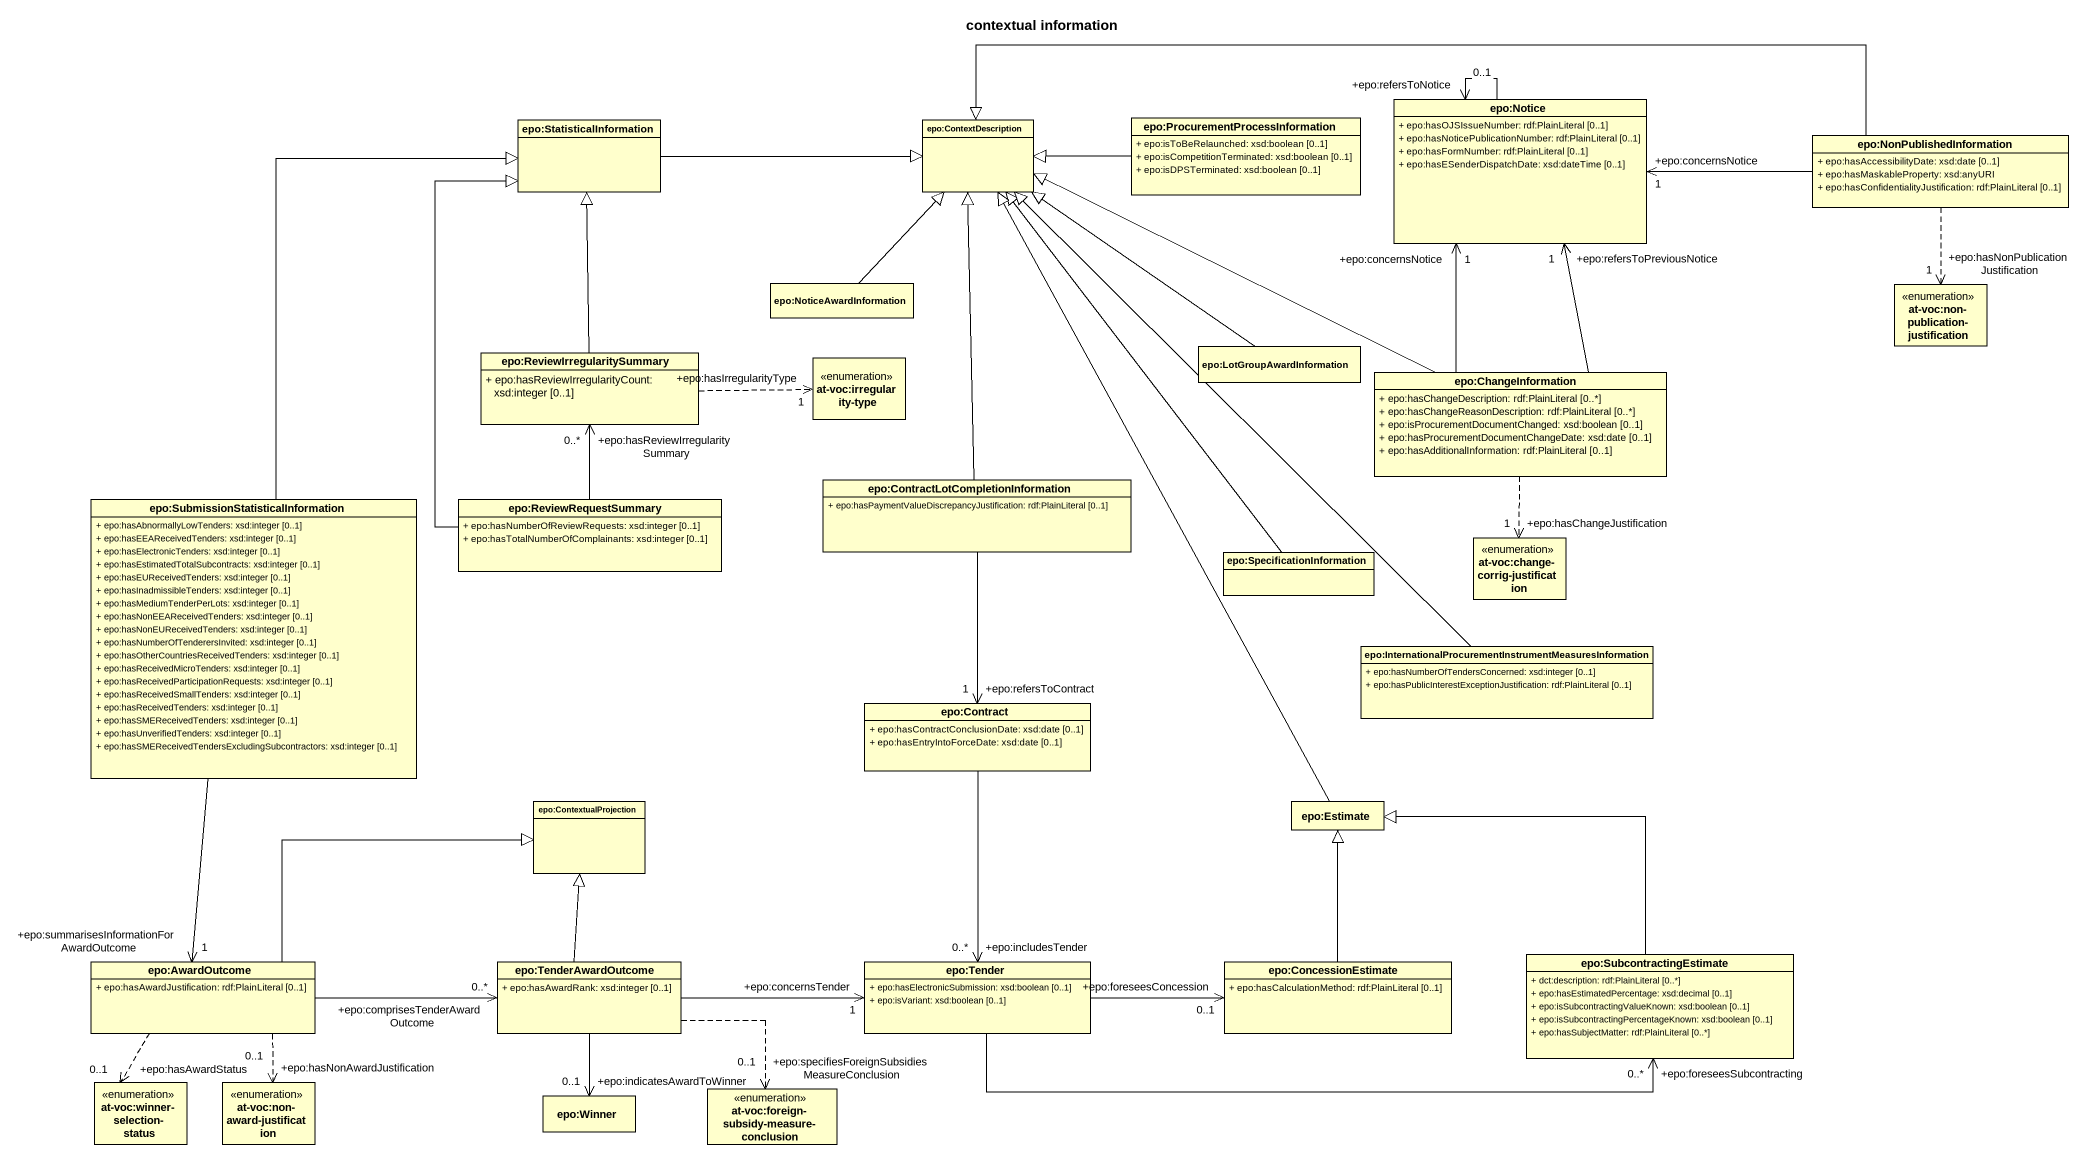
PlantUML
@startuml
title contextual information
hide circle
hide empty members
skinparam classAttributeIconSize 0
class "epo:StatisticalInformation" as epo_StatisticalInformation
class "epo:ContextDescription" as epo_ContextDescription
class "epo:ProcurementProcessInformation" as epo_ProcurementProcessInform {
  + epo:isToBeRelaunched: xsd:boolean [0..1]
  + epo:isCompetitionTerminated: xsd:boolean [0..1]
  + epo:isDPSTerminated: xsd:boolean [0..1]
}
class "epo:Notice" as epo_Notice {
  + epo:hasOJSIssueNumber: rdf:PlainLiteral [0..1]
  + epo:hasNoticePublicationNumber: rdf:PlainLiteral [0..1]
  + epo:hasFormNumber: rdf:PlainLiteral [0..1]
  + epo:hasESenderDispatchDate: xsd:dateTime [0..1]
}
class "epo:NonPublishedInformation" as epo_NonPublishedInformation {
  + epo:hasAccessibilityDate: xsd:date [0..1]
  + epo:hasMaskableProperty: xsd:anyURI
  + epo:hasConfidentialityJustification: rdf:PlainLiteral [0..1]
}
class "epo:NoticeAwardInformation" as epo_NoticeAwardInformation
enum "at-voc:non-publication-justification" as at_voc_non_publication
class "epo:ReviewIrregularitySummary" as epo_ReviewIrregularitySummar {
  + epo:hasReviewIrregularityCount: xsd:integer [0..1]
}
enum "at-voc:irregularity-type" as at_voc_irregularity_type
class "epo:LotGroupAwardInformation" as epo_LotGroupAwardInformation
class "epo:ChangeInformation" as epo_ChangeInformation {
  + epo:hasChangeDescription: rdf:PlainLiteral [0..*]
  + epo:hasChangeReasonDescription: rdf:PlainLiteral [0..*]
  + epo:isProcurementDocumentChanged: xsd:boolean [0..1]
  + epo:hasProcurementDocumentChangeDate: xsd:date [0..1]
  + epo:hasAdditionalInformation: rdf:PlainLiteral [0..1]
}
class "epo:ContractLotCompletionInformation" as epo_ContractLotCompletionInf {
  + epo:hasPaymentValueDiscrepancyJustification: rdf:PlainLiteral [0..1]
}
class "epo:SubmissionStatisticalInformation" as epo_SubmissionStatisticalInf {
  + epo:hasAbnormallyLowTenders: xsd:integer [0..1]
  + epo:hasEEAReceivedTenders: xsd:integer [0..1]
  + epo:hasElectronicTenders: xsd:integer [0..1]
  + epo:hasEstimatedTotalSubcontracts: xsd:integer [0..1]
  + epo:hasEUReceivedTenders: xsd:integer [0..1]
  + epo:hasInadmissibleTenders: xsd:integer [0..1]
  + epo:hasMediumTenderPerLots: xsd:integer [0..1]
  + epo:hasNonEEAReceivedTenders: xsd:integer [0..1]
  + epo:hasNonEUReceivedTenders: xsd:integer [0..1]
  + epo:hasNumberOfTenderersInvited: xsd:integer [0..1]
  + epo:hasOtherCountriesReceivedTenders: xsd:integer [0..1]
  + epo:hasReceivedMicroTenders: xsd:integer [0..1]
  + epo:hasReceivedParticipationRequests: xsd:integer [0..1]
  + epo:hasReceivedSmallTenders: xsd:integer [0..1]
  + epo:hasReceivedTenders: xsd:integer [0..1]
  + epo:hasSMEReceivedTenders: xsd:integer [0..1]
  + epo:hasUnverifiedTenders: xsd:integer [0..1]
  + epo:hasSMEReceivedTendersExcludingSubcontractors: xsd:integer [0..1]
}
class "epo:ReviewRequestSummary" as epo_ReviewRequestSummary {
  + epo:hasNumberOfReviewRequests: xsd:integer [0..1]
  + epo:hasTotalNumberOfComplainants: xsd:integer [0..1]
}
enum "at-voc:change-corrig-justification" as at_voc_change_corrig
class "epo:SpecificationInformation" as epo_SpecificationInformation
class "epo:InternationalProcurementInstrumentMeasuresInformation" as epo_InternationalProcurement {
  + epo:hasNumberOfTendersConcerned: xsd:integer [0..1]
  + epo:hasPublicInterestExceptionJustification: rdf:PlainLiteral [0..1]
}
class "epo:Contract" as epo_Contract {
  + epo:hasContractConclusionDate: xsd:date [0..1]
  + epo:hasEntryIntoForceDate: xsd:date [0..1]
}
class "epo:ContextualProjection" as epo_ContextualProjection
class "epo:Estimate" as epo_Estimate
class "epo:AwardOutcome" as epo_AwardOutcome {
  + epo:hasAwardJustification: rdf:PlainLiteral [0..1]
}
class "epo:TenderAwardOutcome" as epo_TenderAwardOutcome {
  + epo:hasAwardRank: xsd:integer [0..1]
}
class "epo:Tender" as epo_Tender {
  + epo:hasElectronicSubmission: xsd:boolean [0..1]
  + epo:isVariant: xsd:boolean [0..1]
}
class "epo:ConcessionEstimate" as epo_ConcessionEstimate {
  + epo:hasCalculationMethod: rdf:PlainLiteral [0..1]
}
class "epo:SubcontractingEstimate" as epo_SubcontractingEstimate {
  + dct:description: rdf:PlainLiteral [0..*]
  + epo:hasEstimatedPercentage: xsd:decimal [0..1]
  + epo:isSubcontractingValueKnown: xsd:boolean [0..1]
  + epo:isSubcontractingPercentageKnown: xsd:boolean [0..1]
  + epo:hasSubjectMatter: rdf:PlainLiteral [0..*]
}
enum "at-voc:winner-selection-status" as at_voc_winner_selection
enum "at-voc:non-award-justification" as at_voc_non_award
class "epo:Winner" as epo_Winner
enum "at-voc:foreign-subsidy-measure-conclusion" as at_voc_foreign_subsidy
epo_StatisticalInformation -right-|> epo_ContextDescription
epo_ProcurementProcessInform -left-|> epo_ContextDescription
epo_Notice --> "+epo:refersToNotice\n0..1" epo_Notice
epo_NonPublishedInformation -left-|> epo_ContextDescription
epo_NonPublishedInformation -left-> "+epo:concernsNotice\n1" epo_Notice
epo_NonPublishedInformation ..> "+epo:hasNonPublicationJustification\n1" at_voc_non_publication
epo_NoticeAwardInformation -up-|> epo_ContextDescription
epo_ReviewIrregularitySummar -up-|> epo_StatisticalInformation
epo_ReviewIrregularitySummar .right.> "+epo:hasIrregularityType\n1" at_voc_irregularity_type
epo_LotGroupAwardInformation -up-|> epo_ContextDescription
epo_ChangeInformation -left-|> epo_ContextDescription
epo_ChangeInformation -up-> "+epo:refersToPreviousNotice\n1" epo_Notice
epo_ChangeInformation -up-> "+epo:concernsNotice\n1" epo_Notice
epo_ChangeInformation ..> "+epo:hasChangeJustification\n1" at_voc_change_corrig
epo_ContractLotCompletionInf -up-|> epo_ContextDescription
epo_ContractLotCompletionInf --> "+epo:refersToContract\n1" epo_Contract
epo_SubmissionStatisticalInf -up-|> epo_StatisticalInformation
epo_SubmissionStatisticalInf --> "+epo:summarisesInformationForAwardOutcome\n1" epo_AwardOutcome
epo_ReviewRequestSummary -up-|> epo_StatisticalInformation
epo_ReviewRequestSummary -up-> "+epo:hasReviewIrregularitySummary\n0..*" epo_ReviewIrregularitySummar
epo_SpecificationInformation -up-|> epo_ContextDescription
epo_InternationalProcurement -up-|> epo_ContextDescription
epo_Contract --> "+epo:includesTender\n0..*" epo_Tender
epo_Estimate -up-|> epo_ContextDescription
epo_AwardOutcome -right-|> epo_ContextualProjection
epo_AwardOutcome -right-> "+epo:comprisesTenderAwardOutcome\n0..*" epo_TenderAwardOutcome
epo_AwardOutcome ..> "+epo:hasAwardStatus\n0..1" at_voc_winner_selection
epo_AwardOutcome ..> "+epo:hasNonAwardJustification\n0..1" at_voc_non_award
epo_TenderAwardOutcome -up-|> epo_ContextualProjection
epo_TenderAwardOutcome -right-> "+epo:concernsTender\n1" epo_Tender
epo_TenderAwardOutcome --> "+epo:indicatesAwardToWinner\n0..1" epo_Winner
epo_TenderAwardOutcome ..> "+epo:specifiesForeignSubsidiesMeasureConclusion\n0..1" at_voc_foreign_subsidy
epo_Tender -right-> "+epo:foreseesConcession\n0..1" epo_ConcessionEstimate
epo_Tender -right-> "+epo:foreseesSubcontracting\n0..*" epo_SubcontractingEstimate
epo_ConcessionEstimate -up-|> epo_Estimate
epo_SubcontractingEstimate -left-|> epo_Estimate
@enduml
